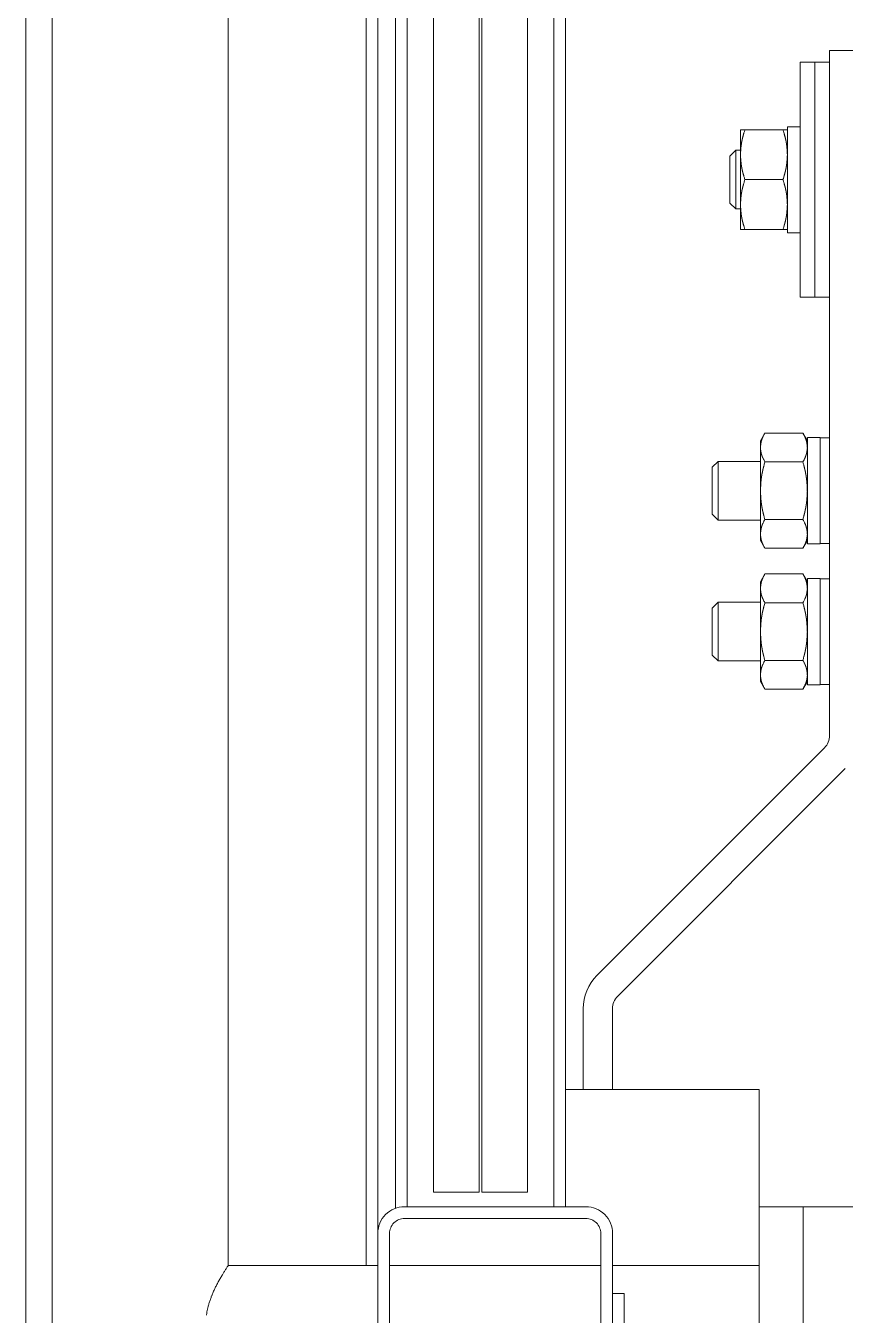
# Model space of a CAD drawing. Header units: millimetres. Extents: x -5 to 111, y -3 to 86.
# Drawn here: x 19.485 to 19.6247, y 48.1465 to 48.3662 of the extents above; entities that cross this region are included whole.
import ezdxf

# ---------------------------------------------------------------- set-up
doc = ezdxf.new("R2010")
doc.units = ezdxf.units.MM
doc.layers.add('A1I6----E-', color=3, linetype='Continuous', lineweight=25)

# ---------------------------------------------------------------- blocks, each defined once
blk = doc.blocks.new('Gruppe-402')
at = {"layer": 'A1I6----E-', "linetype": 'Continuous', "lineweight": 9}
for p, q in [((-31.22345, 6.6164), (-31.22345, 5.6214)), ((-31.22545, 6.5594), (-31.22545, 5.6214)), ((-31.25245, 5.62112), (-31.25245, 6.5564)), ((-31.25045, 5.6214), (-31.25045, 6.5564))]:
    blk.add_line(p, q, dxfattribs=at)
for points in [[(-31.24595, 6.5539), (-31.24595, 5.6239), (-31.2382, 5.6239), (-31.2382, 6.5539)], [(-31.22995, 6.5539), (-31.2377, 6.5539), (-31.2377, 5.6239), (-31.22995, 5.6239)]]:
    blk.add_lwpolyline(points, close=True, dxfattribs=at)
blk = doc.blocks.new('Gruppe-404')
at = {"layer": 'A1I6----E-', "linetype": 'Continuous', "lineweight": 9}
for p, q in [((-31.25545, 5.61685), (-31.25545, 6.5564)), ((-31.25745, 5.6114), (-31.25745, 6.5544))]:
    blk.add_line(p, q, dxfattribs=at)
blk = doc.blocks.new('Gruppe-405')
at = {"layer": 'A1I6----E-', "linetype": 'Continuous', "lineweight": 9}
for p, q in [((-31.31545, 6.5564), (-31.31545, 4.2814)), ((-31.31095, 6.5564), (-31.31095, 5.5814)), ((-31.28095, 5.61128), (-31.28095, 6.5564)), ((-31.25545, 5.6114), (-31.28102, 5.6114)), ((-31.21745, 5.6114), (-31.25345, 5.6114)), ((-31.19045, 5.6114), (-31.21545, 5.6114))]:
    blk.add_line(p, q, dxfattribs=at)
at = {"layer": 'A1I6----E-', "linetype": 'Continuous', "lineweight": 9, "flags": 128}
blk.add_lwpolyline([(-31.28466, 5.6029), (-31.28465, 5.60299, -0.013404), (-31.28458, 5.60347), (-31.28457, 5.60347, -0.006502), (-31.28448, 5.60393, -0.011963), (-31.28437, 5.60439), (-31.28435, 5.60447, -0.010734), (-31.28418, 5.60505, -0.00954), (-31.28399, 5.60562), (-31.28399, 5.60563, -0.009382), (-31.28377, 5.60622), (-31.28376, 5.60624, -0.009013), (-31.2835, 5.60685), (-31.2835, 5.60687, -0.0079), (-31.28323, 5.60745, -0.006731), (-31.28295, 5.60803), (-31.28295, 5.60803, -0.006278), (-31.28264, 5.60861), (-31.28264, 5.60862, -0.005542), (-31.28232, 5.60919), (-31.28231, 5.6092, -0.005021), (-31.28198, 5.60976), (-31.28195, 5.60982, -0.004651), (-31.28168, 5.61026, -0.002347), (-31.2814, 5.6107), (-31.2814, 5.61071, -0.003966), (-31.2811, 5.61116), (-31.28102, 5.61128), (-31.28102, 5.61128)], format="xyb", dxfattribs=at)
blk = doc.blocks.new('Gruppe-406')
at = {"layer": 'A1I6----E-', "linetype": 'Continuous', "lineweight": 9, "flags": 128}
blk.add_lwpolyline([(-31.22, 5.6194, -0.414214), (-31.21745, 5.61685), (-31.21745, 5.5964), (-31.21545, 5.5964), (-31.21545, 5.61685, 0.414214), (-31.22, 5.6214), (-31.2509, 5.6214, 0.414214), (-31.25545, 5.61685), (-31.25545, 5.27595, 0.414214), (-31.2509, 5.2714), (-31.22, 5.2714, 0.414214), (-31.21545, 5.27595), (-31.21545, 5.2964), (-31.21745, 5.2964), (-31.21745, 5.27595, -0.414214), (-31.22, 5.2734), (-31.2509, 5.2734, -0.414214), (-31.25345, 5.27595), (-31.25345, 5.61685, -0.414214), (-31.2509, 5.6194)], format="xyb", close=True, dxfattribs=at)
at = {"layer": 'A1I6----E-', "linetype": 'Continuous', "lineweight": 9}
blk.add_lwpolyline([(-31.21345, 5.5709), (-31.21345, 5.60662), (-31.21545, 5.60662), (-31.21545, 5.5709)], close=True, dxfattribs=at)
blk = doc.blocks.new('Gruppe-408')
at = {"layer": 'A1I6----E-'}
for name in ['Gruppe-402', 'Gruppe-404', 'Gruppe-405', 'Gruppe-406']:
    blk.add_blockref(name, (0, 0), dxfattribs=at)
blk = doc.blocks.new('Gruppe-423')
at = {"layer": 'A1I6----E-', "linetype": 'Continuous', "lineweight": 9}
for p, q in [((-31.17345, 5.8184), (-31.17845, 5.8184)), ((-31.17845, 5.8184), (-31.17845, 5.7784)), ((-31.18095, 5.8164), (-31.18345, 5.8164)), ((-31.18345, 5.8164), (-31.18345, 5.7764)), ((-31.17845, 5.8164), (-31.18095, 5.8164)), ((-31.18095, 5.8164), (-31.18095, 5.7764)), ((-31.18095, 5.7764), (-31.18095, 5.8164)), ((-31.19289, 5.8049), (-31.19365, 5.8049)), ((-31.19365, 5.80065), (-31.19365, 5.8049)), ((-31.19289, 5.8049), (-31.1864, 5.8049)), ((-31.18565, 5.8049), (-31.1864, 5.8049)), ((-31.18345, 5.80541), (-31.18565, 5.80541)), ((-31.18565, 5.80541), (-31.18565, 5.78735)), ((-31.19445, 5.8014), (-31.19545, 5.8004)), ((-31.19545, 5.8004), (-31.19545, 5.7924)), ((-31.19365, 5.8014), (-31.19445, 5.8014)), ((-31.19445, 5.8014), (-31.19445, 5.7914)), ((-31.19365, 5.79215), (-31.19365, 5.80065)), ((-31.19289, 5.7964), (-31.1864, 5.7964)), ((-31.19545, 5.7924), (-31.19445, 5.7914)), ((-31.19445, 5.7914), (-31.19365, 5.7914)), ((-31.19365, 5.7879), (-31.19365, 5.79215)), ((-31.19365, 5.7879), (-31.19289, 5.7879)), ((-31.19289, 5.7879), (-31.1864, 5.7879)), ((-31.1864, 5.7879), (-31.18565, 5.7879)), ((-31.18565, 5.78735), (-31.18345, 5.78735)), ((-31.17845, 5.7784), (-31.17845, 5.70171)), ((-31.18345, 5.7764), (-31.18095, 5.7764)), ((-31.18095, 5.7764), (-31.17845, 5.7764)), ((-31.18949, 5.75321), (-31.19025, 5.7519)), ((-31.19025, 5.75076), (-31.19025, 5.7519)), ((-31.183, 5.75321), (-31.18949, 5.75321)), ((-31.18225, 5.7519), (-31.183, 5.75321)), ((-31.18005, 5.75245), (-31.18225, 5.75245)), ((-31.18225, 5.75245), (-31.18225, 5.73435)), ((-31.18005, 5.73435), (-31.18005, 5.75245)), ((-31.17845, 5.7524), (-31.18005, 5.7524)), ((-31.19025, 5.7434), (-31.19025, 5.75076)), ((-31.19745, 5.7484), (-31.19845, 5.7474)), ((-31.19845, 5.7474), (-31.19845, 5.7394)), ((-31.19025, 5.7484), (-31.19745, 5.7484)), ((-31.19745, 5.7484), (-31.19745, 5.7434)), ((-31.183, 5.7483), (-31.18949, 5.7483)), ((-31.19745, 5.7434), (-31.19745, 5.7384)), ((-31.19025, 5.73604), (-31.19025, 5.7434)), ((-31.19845, 5.7394), (-31.19745, 5.7384)), ((-31.19745, 5.7384), (-31.19025, 5.7384)), ((-31.18949, 5.73849), (-31.183, 5.73849)), ((-31.19025, 5.7349), (-31.19025, 5.73604)), ((-31.19025, 5.7349), (-31.18949, 5.73358)), ((-31.183, 5.73358), (-31.18225, 5.7349)), ((-31.18225, 5.73435), (-31.18005, 5.73435)), ((-31.18005, 5.7344), (-31.17845, 5.7344)), ((-31.18949, 5.73358), (-31.183, 5.73358)), ((-31.18949, 5.72921), (-31.19025, 5.7279)), ((-31.19025, 5.72676), (-31.19025, 5.7279)), ((-31.183, 5.72921), (-31.18949, 5.72921)), ((-31.18225, 5.7279), (-31.183, 5.72921)), ((-31.18005, 5.72845), (-31.18225, 5.72845)), ((-31.18225, 5.72845), (-31.18225, 5.71035)), ((-31.18005, 5.71035), (-31.18005, 5.72845)), ((-31.17845, 5.7284), (-31.18005, 5.7284)), ((-31.19025, 5.7194), (-31.19025, 5.72676)), ((-31.19745, 5.7244), (-31.19845, 5.7234)), ((-31.19845, 5.7234), (-31.19845, 5.7154)), ((-31.19025, 5.7244), (-31.19745, 5.7244)), ((-31.19745, 5.7244), (-31.19745, 5.7194)), ((-31.183, 5.7243), (-31.18949, 5.7243)), ((-31.19745, 5.7194), (-31.19745, 5.7144)), ((-31.19025, 5.71204), (-31.19025, 5.7194)), ((-31.19845, 5.7154), (-31.19745, 5.7144)), ((-31.19745, 5.7144), (-31.19025, 5.7144)), ((-31.18949, 5.71449), (-31.183, 5.71449)), ((-31.19025, 5.7109), (-31.19025, 5.71204)), ((-31.19025, 5.7109), (-31.18949, 5.70958)), ((-31.183, 5.70958), (-31.18225, 5.7109)), ((-31.18225, 5.71035), (-31.18005, 5.71035)), ((-31.18005, 5.7104), (-31.17845, 5.7104)), ((-31.18949, 5.70958), (-31.183, 5.70958)), ((-31.17932, 5.69959), (-31.2181, 5.66081)), ((-31.21457, 5.65728), (-31.17579, 5.69605)), ((-31.22045, 5.65515), (-31.22045, 5.6414)), ((-31.21545, 5.6414), (-31.21545, 5.65515)), ((-31.22345, 5.6414), (-31.19045, 5.6414)), ((-31.19045, 5.6414), (-31.19045, 5.6214)), ((-31.09795, 5.6214), (-31.18295, 5.6214))]:
    blk.add_line(p, q, dxfattribs=at)
at = {"layer": 'A1I6----E-', "linetype": 'Continuous', "lineweight": 9, "flags": 128}
blk.add_lwpolyline([(-31.18295, 5.5809), (-31.18295, 5.6214), (-31.19045, 5.6214), (-31.19045, 5.5664), (-31.09045, 5.5664), (-31.09045, 5.6214), (-31.09795, 5.6214), (-31.09795, 5.5809, -0.414214), (-31.10795, 5.5709), (-31.17295, 5.5709, -0.414214)], format="xyb", close=True, dxfattribs=at)
at = {"layer": 'A1I6----E-', "linetype": 'Continuous', "lineweight": 9}
for centre, radius, start, end in [((-31.18145, 5.70171), 0.003, 315, 0), ((-31.21245, 5.65515), 0.008, 135, 180), ((-31.21245, 5.65515), 0.003, 135, 180)]:
    blk.add_arc(centre, radius, start, end, dxfattribs=at)
for points, weights, knots in [([(-31.19365, 5.80065), (-31.19361, 5.80129), (-31.1936, 5.80145), (-31.19359, 5.80161), (-31.19357, 5.80177), (-31.19356, 5.80193), (-31.19355, 5.80201), (-31.19354, 5.80209), (-31.19353, 5.80217), (-31.19352, 5.80224), (-31.19351, 5.80232), (-31.1935, 5.8024), (-31.19349, 5.80248), (-31.19348, 5.80256), (-31.19347, 5.80264), (-31.19347, 5.80265), (-31.19346, 5.80267), (-31.19345, 5.80277), (-31.19343, 5.80288), (-31.19342, 5.80289), (-31.19342, 5.80291), (-31.1934, 5.80299), (-31.19339, 5.80307), (-31.19337, 5.80315), (-31.19335, 5.80323), (-31.19335, 5.80323), (-31.19335, 5.80323), (-31.19334, 5.80331), (-31.19332, 5.80339), (-31.19332, 5.80339), (-31.19332, 5.80339), (-31.1933, 5.80347), (-31.19328, 5.80355), (-31.19328, 5.80355), (-31.19328, 5.80355), (-31.19326, 5.80363), (-31.19324, 5.80371), (-31.19324, 5.80371), (-31.19324, 5.80371), (-31.19321, 5.80378), (-31.19317, 5.80394), (-31.19313, 5.8041), (-31.19308, 5.80426), (-31.19289, 5.80489), (-31.19289, 5.80489), (-31.19289, 5.8049)], [1, 1, 1, 1, 1, 1, 1, 0.999981204518, 1, 0.999976793909, 1, 0.99997193523, 1, 0.999966511628, 1, 1, 1, 0.999886286863, 1, 1, 1, 0.999965416731, 1, 0.999971068726, 1, 1, 1, 0.999976200938, 1, 1, 1, 0.999980814139, 1, 1, 1, 0.999984910071, 1, 1, 1, 1, 1, 1, 1, 1, 1, 1], [0, 0, 0, 1, 2, 3, 4, 5, 5, 6, 6, 7, 7, 8, 8, 9, 9, 10, 10, 11, 11, 12, 12, 13, 13, 14, 14, 15, 15, 16, 16, 17, 17, 18, 18, 19, 19, 20, 20, 21, 21, 22, 23, 24, 25, 25, 26, 26, 26]), ([(-31.1864, 5.8049), (-31.18622, 5.80427), (-31.18617, 5.80412), (-31.18613, 5.80396), (-31.18608, 5.80381), (-31.18604, 5.80365), (-31.18602, 5.80357), (-31.18602, 5.80357), (-31.18602, 5.80357), (-31.186, 5.8035), (-31.18598, 5.80342), (-31.18598, 5.80342), (-31.18598, 5.80342), (-31.18596, 5.80334), (-31.18595, 5.80326), (-31.18595, 5.80326), (-31.18595, 5.80326), (-31.18593, 5.80318), (-31.18591, 5.8031), (-31.18589, 5.80303), (-31.18588, 5.80295), (-31.18588, 5.80293), (-31.18587, 5.80292), (-31.18585, 5.80281), (-31.18584, 5.80271), (-31.18583, 5.80269), (-31.18583, 5.80268), (-31.18582, 5.8026), (-31.18581, 5.80252), (-31.18579, 5.80244), (-31.18578, 5.80236), (-31.18577, 5.80228), (-31.18576, 5.8022), (-31.18575, 5.80212), (-31.18574, 5.80203), (-31.18574, 5.80195), (-31.18573, 5.80187), (-31.18572, 5.80179), (-31.18571, 5.80163), (-31.1857, 5.80147), (-31.18568, 5.8013), (-31.18565, 5.80065), (-31.18565, 5.80065), (-31.18565, 5.80065)], [1, 1, 1, 1, 1, 1, 1, 1, 1, 0.999981647967, 1, 1, 1, 0.999977237114, 1, 1, 1, 0.99997232926, 1, 0.99996683973, 1, 1, 1, 0.999886770339, 1, 1, 1, 0.999965386123, 1, 0.999970901964, 1, 0.999975947237, 1, 0.999980523877, 1, 0.999984620851, 1, 1, 1, 1, 1, 1, 1, 1], [0, 0, 0, 1, 2, 3, 4, 5, 5, 6, 6, 7, 7, 8, 8, 9, 9, 10, 10, 11, 11, 12, 12, 13, 13, 14, 14, 15, 15, 16, 16, 17, 17, 18, 18, 19, 19, 20, 20, 21, 22, 23, 24, 24, 25, 25, 25]), ([(-31.19289, 5.7964), (-31.19309, 5.79707), (-31.19314, 5.79723), (-31.19318, 5.79738), (-31.19322, 5.79754), (-31.19324, 5.79761), (-31.19324, 5.79761), (-31.19324, 5.79761), (-31.19326, 5.79769), (-31.19328, 5.79777), (-31.19328, 5.79777), (-31.19328, 5.79777), (-31.1933, 5.79785), (-31.19332, 5.79793), (-31.19332, 5.79793), (-31.19332, 5.79793), (-31.19334, 5.798), (-31.19336, 5.79808), (-31.19336, 5.79808), (-31.19336, 5.79808), (-31.19337, 5.79816), (-31.19339, 5.79824), (-31.19341, 5.79832), (-31.19342, 5.7984), (-31.19342, 5.7984), (-31.19342, 5.79841), (-31.19344, 5.79851), (-31.19346, 5.7986), (-31.19346, 5.79861), (-31.19346, 5.79861), (-31.19347, 5.7987), (-31.19349, 5.79878), (-31.1935, 5.79886), (-31.19351, 5.79894), (-31.19352, 5.79902), (-31.19353, 5.7991), (-31.19354, 5.79918), (-31.19355, 5.79926), (-31.19355, 5.79934), (-31.19356, 5.79942), (-31.19357, 5.7995), (-31.19358, 5.79967), (-31.1936, 5.79983), (-31.19361, 5.79999), (-31.19365, 5.80064), (-31.19365, 5.80064), (-31.19365, 5.80065)], [1, 1, 1, 1, 1, 1, 1, 1, 0.999984393391, 1, 1, 1, 0.999980322861, 1, 1, 1, 0.999975756905, 1, 1, 1, 0.999970697083, 1, 0.999964715363, 1, 1, 1, 0.999923968834, 1, 1, 1, 0.999965436785, 1, 0.999970901996, 1, 0.999975947238, 1, 0.999980523878, 1, 0.999984620851, 1, 1, 1, 1, 1, 1, 1, 1], [0, 0, 0, 1, 2, 3, 4, 4, 5, 5, 6, 6, 7, 7, 8, 8, 9, 9, 10, 10, 11, 11, 12, 12, 13, 13, 14, 14, 15, 15, 16, 16, 17, 17, 18, 18, 19, 19, 20, 20, 21, 21, 22, 23, 24, 25, 25, 26, 26, 26]), ([(-31.18565, 5.80065), (-31.18568, 5.8), (-31.18569, 5.79984), (-31.18571, 5.79968), (-31.18572, 5.79953), (-31.18573, 5.79937), (-31.18574, 5.79929), (-31.18575, 5.79921), (-31.18576, 5.79913), (-31.18577, 5.79905), (-31.18578, 5.79897), (-31.18579, 5.79889), (-31.1858, 5.79881), (-31.18581, 5.79873), (-31.18582, 5.79865), (-31.18583, 5.79864), (-31.18583, 5.79863), (-31.18585, 5.79852), (-31.18587, 5.79841), (-31.18587, 5.7984), (-31.18587, 5.79839), (-31.18589, 5.79831), (-31.1859, 5.79823), (-31.18592, 5.79815), (-31.18594, 5.79807), (-31.18594, 5.79807), (-31.18594, 5.79807), (-31.18596, 5.79799), (-31.18598, 5.79791), (-31.18598, 5.79791), (-31.18598, 5.79791), (-31.18599, 5.79783), (-31.18601, 5.79775), (-31.18601, 5.79775), (-31.18601, 5.79775), (-31.18603, 5.79767), (-31.18606, 5.79759), (-31.18606, 5.79759), (-31.18606, 5.79759), (-31.18608, 5.79751), (-31.18612, 5.79735), (-31.18617, 5.79719), (-31.18621, 5.79703), (-31.1864, 5.7964), (-31.1864, 5.7964), (-31.1864, 5.7964)], [1, 1, 1, 1, 1, 1, 1, 0.999981204518, 1, 0.999976793909, 1, 0.999971935229, 1, 0.999966511628, 1, 1, 1, 0.999886286865, 1, 1, 1, 0.999965416732, 1, 0.999971068725, 1, 1, 1, 0.999976200938, 1, 1, 1, 0.999980814141, 1, 1, 1, 0.999984910069, 1, 1, 1, 1, 1, 1, 1, 1, 1, 1], [0, 0, 0, 1, 2, 3, 4, 5, 5, 6, 6, 7, 7, 8, 8, 9, 9, 10, 10, 11, 11, 12, 12, 13, 13, 14, 14, 15, 15, 16, 16, 17, 17, 18, 18, 19, 19, 20, 20, 21, 21, 22, 23, 24, 25, 25, 26, 26, 26]), ([(-31.19365, 5.79215), (-31.19361, 5.79279), (-31.1936, 5.79295), (-31.19359, 5.79311), (-31.19357, 5.79327), (-31.19356, 5.79343), (-31.19355, 5.79351), (-31.19354, 5.79359), (-31.19353, 5.79367), (-31.19352, 5.79374), (-31.19351, 5.79382), (-31.1935, 5.7939), (-31.19349, 5.79398), (-31.19348, 5.79406), (-31.19347, 5.79414), (-31.19347, 5.79415), (-31.19347, 5.79415), (-31.19345, 5.79425), (-31.19343, 5.79434), (-31.19343, 5.79435), (-31.19343, 5.79436), (-31.19341, 5.79444), (-31.1934, 5.79452), (-31.19338, 5.7946), (-31.19336, 5.79468), (-31.19336, 5.79468), (-31.19336, 5.79468), (-31.19335, 5.79476), (-31.19333, 5.79484), (-31.19333, 5.79484), (-31.19333, 5.79484), (-31.19331, 5.79492), (-31.19329, 5.795), (-31.19329, 5.795), (-31.19329, 5.795), (-31.19327, 5.79508), (-31.19325, 5.79516), (-31.19325, 5.79516), (-31.19325, 5.79516), (-31.19323, 5.79524), (-31.19318, 5.79539), (-31.19314, 5.79555), (-31.19309, 5.79571), (-31.19289, 5.79639), (-31.19289, 5.79639), (-31.19289, 5.7964)], [1, 1, 1, 1, 1, 1, 1, 0.999981204549, 1, 0.999976793817, 1, 0.999971933613, 1, 0.999966682939, 1, 1, 1, 0.99992392131, 1, 1, 1, 0.999963368142, 1, 0.999969351714, 1, 1, 1, 0.999974652817, 1, 1, 1, 0.999979428256, 1, 1, 1, 0.999983685372, 1, 1, 1, 1, 1, 1, 1, 1, 1, 1], [0, 0, 0, 1, 2, 3, 4, 5, 5, 6, 6, 7, 7, 8, 8, 9, 9, 10, 10, 11, 11, 12, 12, 13, 13, 14, 14, 15, 15, 16, 16, 17, 17, 18, 18, 19, 19, 20, 20, 21, 21, 22, 23, 24, 25, 25, 26, 26, 26]), ([(-31.1864, 5.7964), (-31.18622, 5.79577), (-31.18617, 5.79562), (-31.18613, 5.79546), (-31.18608, 5.79531), (-31.18604, 5.79515), (-31.18602, 5.79507), (-31.18602, 5.79507), (-31.18602, 5.79507), (-31.186, 5.795), (-31.18598, 5.79492), (-31.18598, 5.79492), (-31.18598, 5.79492), (-31.18596, 5.79484), (-31.18595, 5.79476), (-31.18595, 5.79476), (-31.18595, 5.79476), (-31.18593, 5.79468), (-31.18591, 5.7946), (-31.18589, 5.79453), (-31.18588, 5.79445), (-31.18588, 5.79443), (-31.18587, 5.79442), (-31.18585, 5.79431), (-31.18584, 5.79421), (-31.18583, 5.79419), (-31.18583, 5.79418), (-31.18582, 5.7941), (-31.18581, 5.79402), (-31.18579, 5.79394), (-31.18578, 5.79386), (-31.18577, 5.79378), (-31.18576, 5.7937), (-31.18575, 5.79362), (-31.18574, 5.79353), (-31.18574, 5.79345), (-31.18573, 5.79337), (-31.18572, 5.79329), (-31.18571, 5.79313), (-31.1857, 5.79297), (-31.18568, 5.7928), (-31.18565, 5.79215), (-31.18565, 5.79215), (-31.18565, 5.79215)], [1, 1, 1, 1, 1, 1, 1, 1, 1, 0.999981647967, 1, 1, 1, 0.999977237115, 1, 1, 1, 0.999972329261, 1, 0.999966839729, 1, 1, 1, 0.999886770341, 1, 1, 1, 0.999965386124, 1, 0.999970901965, 1, 0.999975947238, 1, 0.999980523878, 1, 0.999984620852, 1, 1, 1, 1, 1, 1, 1, 1], [0, 0, 0, 1, 2, 3, 4, 5, 5, 6, 6, 7, 7, 8, 8, 9, 9, 10, 10, 11, 11, 12, 12, 13, 13, 14, 14, 15, 15, 16, 16, 17, 17, 18, 18, 19, 19, 20, 20, 21, 22, 23, 24, 24, 25, 25, 25]), ([(-31.19289, 5.7879), (-31.19308, 5.78852), (-31.19312, 5.78868), (-31.19317, 5.78883), (-31.19321, 5.78899), (-31.19325, 5.78914), (-31.19327, 5.78922), (-31.19327, 5.78922), (-31.19327, 5.78922), (-31.19329, 5.7893), (-31.19331, 5.78938), (-31.19331, 5.78938), (-31.19331, 5.78938), (-31.19333, 5.78945), (-31.19335, 5.78953), (-31.19335, 5.78953), (-31.19335, 5.78953), (-31.19336, 5.78961), (-31.19338, 5.78969), (-31.1934, 5.78977), (-31.19341, 5.78985), (-31.19341, 5.78986), (-31.19342, 5.78987), (-31.19344, 5.78998), (-31.19346, 5.79009), (-31.19346, 5.7901), (-31.19346, 5.79011), (-31.19347, 5.7902), (-31.19349, 5.79028), (-31.1935, 5.79036), (-31.19351, 5.79044), (-31.19352, 5.79052), (-31.19353, 5.7906), (-31.19354, 5.79068), (-31.19355, 5.79076), (-31.19355, 5.79084), (-31.19356, 5.79092), (-31.19357, 5.791), (-31.19358, 5.79117), (-31.1936, 5.79133), (-31.19361, 5.79149), (-31.19365, 5.79214), (-31.19365, 5.79214), (-31.19365, 5.79215)], [1, 1, 1, 1, 1, 1, 1, 1, 1, 0.999981647966, 1, 1, 1, 0.999977237114, 1, 1, 1, 0.999972329261, 1, 0.99996683973, 1, 1, 1, 0.999886770338, 1, 1, 1, 0.999965386123, 1, 0.999970901964, 1, 0.999975947237, 1, 0.999980523878, 1, 0.999984620852, 1, 1, 1, 1, 1, 1, 1, 1], [0, 0, 0, 1, 2, 3, 4, 5, 5, 6, 6, 7, 7, 8, 8, 9, 9, 10, 10, 11, 11, 12, 12, 13, 13, 14, 14, 15, 15, 16, 16, 17, 17, 18, 18, 19, 19, 20, 20, 21, 22, 23, 24, 24, 25, 25, 25]), ([(-31.18565, 5.79215), (-31.18568, 5.7915), (-31.18569, 5.79134), (-31.18571, 5.79118), (-31.18572, 5.79103), (-31.18573, 5.79087), (-31.18574, 5.79079), (-31.18575, 5.79071), (-31.18576, 5.79063), (-31.18577, 5.79055), (-31.18578, 5.79047), (-31.18579, 5.79039), (-31.1858, 5.79031), (-31.18581, 5.79023), (-31.18582, 5.79015), (-31.18583, 5.79014), (-31.18583, 5.79013), (-31.18585, 5.79002), (-31.18587, 5.78991), (-31.18587, 5.7899), (-31.18587, 5.78989), (-31.18589, 5.78981), (-31.1859, 5.78973), (-31.18592, 5.78965), (-31.18594, 5.78957), (-31.18594, 5.78957), (-31.18594, 5.78957), (-31.18596, 5.78949), (-31.18598, 5.78941), (-31.18598, 5.78941), (-31.18598, 5.78941), (-31.18599, 5.78933), (-31.18601, 5.78925), (-31.18601, 5.78925), (-31.18601, 5.78925), (-31.18603, 5.78917), (-31.18606, 5.78909), (-31.18606, 5.78909), (-31.18606, 5.78909), (-31.18608, 5.78901), (-31.18612, 5.78885), (-31.18617, 5.78869), (-31.18621, 5.78853), (-31.1864, 5.7879), (-31.1864, 5.7879), (-31.1864, 5.7879)], [1, 1, 1, 1, 1, 1, 1, 0.999981204517, 1, 0.999976793909, 1, 0.999971935229, 1, 0.999966511628, 1, 1, 1, 0.999886286862, 1, 1, 1, 0.999965416731, 1, 0.999971068725, 1, 1, 1, 0.999976200937, 1, 1, 1, 0.999980814139, 1, 1, 1, 0.999984910071, 1, 1, 1, 1, 1, 1, 1, 1, 1, 1], [0, 0, 0, 1, 2, 3, 4, 5, 5, 6, 6, 7, 7, 8, 8, 9, 9, 10, 10, 11, 11, 12, 12, 13, 13, 14, 14, 15, 15, 16, 16, 17, 17, 18, 18, 19, 19, 20, 20, 21, 21, 22, 23, 24, 25, 25, 26, 26, 26]), ([(-31.19025, 5.75076), (-31.19019, 5.7513), (-31.19018, 5.75137), (-31.19017, 5.75145), (-31.19015, 5.75153), (-31.19014, 5.75161), (-31.19012, 5.75168), (-31.19011, 5.75176), (-31.19009, 5.75184), (-31.19008, 5.75187), (-31.19008, 5.75187), (-31.19008, 5.75188), (-31.19007, 5.75191), (-31.19006, 5.75195), (-31.19005, 5.75198), (-31.19004, 5.75202), (-31.19002, 5.75205), (-31.19001, 5.75209), (-31.19001, 5.75209), (-31.19001, 5.75209), (-31.19, 5.75213), (-31.18998, 5.75217), (-31.18998, 5.75217), (-31.18998, 5.75217), (-31.18997, 5.75221), (-31.18994, 5.75228), (-31.18991, 5.75236), (-31.18987, 5.75244), (-31.18984, 5.75251), (-31.1898, 5.75259), (-31.18977, 5.75267), (-31.18949, 5.75321), (-31.18949, 5.75321), (-31.18949, 5.75321)], [1, 1, 1, 1, 1, 1, 1, 1, 1, 1, 1, 1, 0.999930126598, 1, 1, 1, 0.999928787798, 1, 1, 1, 0.999939580656, 1, 1, 1, 1, 1, 1, 1, 1, 1, 1, 1, 1, 1], [0, 0, 0, 1, 2, 3, 4, 5, 6, 7, 8, 8, 9, 9, 10, 10, 11, 11, 12, 12, 13, 13, 14, 14, 15, 15, 16, 17, 18, 19, 20, 21, 22, 22, 23, 23, 23]), ([(-31.183, 5.75321), (-31.18272, 5.75266), (-31.18268, 5.75259), (-31.18265, 5.75251), (-31.18261, 5.75243), (-31.18258, 5.75236), (-31.18255, 5.75228), (-31.18252, 5.75221), (-31.18249, 5.75213), (-31.18247, 5.75206), (-31.18246, 5.75203), (-31.18245, 5.752), (-31.18244, 5.75196), (-31.18244, 5.75196), (-31.18244, 5.75195), (-31.18243, 5.75192), (-31.18242, 5.75188), (-31.18242, 5.75188), (-31.18242, 5.75188), (-31.1824, 5.75184), (-31.1824, 5.7518), (-31.18239, 5.75176), (-31.18237, 5.75168), (-31.18235, 5.7516), (-31.18234, 5.75152), (-31.18233, 5.75145), (-31.18231, 5.75137), (-31.1823, 5.75128), (-31.18225, 5.75076), (-31.18225, 5.75076), (-31.18225, 5.75076)], [1, 1, 1, 1, 1, 1, 1, 1, 1, 1, 1, 0.999913307586, 1, 1, 1, 0.99993024219, 1, 1, 1, 0.999938382935, 1, 1, 1, 1, 1, 1, 1, 1, 1, 1, 1], [0, 0, 0, 1, 2, 3, 4, 5, 6, 7, 8, 9, 9, 10, 10, 11, 11, 12, 12, 13, 13, 14, 14, 15, 16, 17, 18, 19, 20, 21, 21, 22, 22, 22]), ([(-31.18949, 5.7483), (-31.18976, 5.74883), (-31.1898, 5.74891), (-31.18983, 5.74898), (-31.18987, 5.74906), (-31.1899, 5.74913), (-31.18993, 5.74921), (-31.18996, 5.74929), (-31.18999, 5.74936), (-31.19, 5.7494), (-31.19002, 5.74944), (-31.19003, 5.74948), (-31.19003, 5.74948), (-31.19003, 5.74948), (-31.19004, 5.74952), (-31.19005, 5.74956), (-31.19005, 5.74956), (-31.19005, 5.74956), (-31.19007, 5.7496), (-31.19008, 5.74964), (-31.19008, 5.74964), (-31.19008, 5.74964), (-31.19009, 5.74968), (-31.1901, 5.74972), (-31.19011, 5.74976), (-31.19012, 5.74984), (-31.19014, 5.74991), (-31.19015, 5.74999), (-31.19017, 5.75007), (-31.19018, 5.75015), (-31.19019, 5.75024), (-31.19025, 5.75076), (-31.19025, 5.75076), (-31.19025, 5.75076)], [1, 1, 1, 1, 1, 1, 1, 1, 1, 1, 0.999932260094, 1, 1, 1, 0.999902971645, 1, 1, 1, 0.999930222669, 1, 1, 1, 0.999938383222, 1, 1, 1, 1, 1, 1, 1, 1, 1, 1, 1], [0, 0, 0, 1, 2, 3, 4, 5, 6, 7, 8, 8, 9, 9, 10, 10, 11, 11, 12, 12, 13, 13, 14, 14, 15, 15, 16, 17, 18, 19, 20, 21, 22, 22, 23, 23, 23]), ([(-31.18225, 5.75076), (-31.1823, 5.75022), (-31.18231, 5.75014), (-31.18233, 5.75007), (-31.18234, 5.74999), (-31.18235, 5.74991), (-31.18237, 5.74983), (-31.18238, 5.74976), (-31.1824, 5.74968), (-31.18241, 5.74964), (-31.18241, 5.74964), (-31.18241, 5.74964), (-31.18242, 5.74961), (-31.18243, 5.74957), (-31.18244, 5.74954), (-31.18246, 5.7495), (-31.18247, 5.74947), (-31.18248, 5.74943), (-31.18248, 5.74943), (-31.18248, 5.74943), (-31.18249, 5.74939), (-31.18251, 5.74935), (-31.18251, 5.74935), (-31.18251, 5.74935), (-31.18252, 5.74931), (-31.18255, 5.74923), (-31.18258, 5.74916), (-31.18262, 5.74908), (-31.18265, 5.749), (-31.18269, 5.74892), (-31.18272, 5.74885), (-31.183, 5.74831), (-31.183, 5.74831), (-31.183, 5.7483)], [1, 1, 1, 1, 1, 1, 1, 1, 1, 1, 1, 1, 0.999930126601, 1, 1, 1, 0.9999287878, 1, 1, 1, 0.999939580658, 1, 1, 1, 1, 1, 1, 1, 1, 1, 1, 1, 1, 1], [0, 0, 0, 1, 2, 3, 4, 5, 6, 7, 8, 8, 9, 9, 10, 10, 11, 11, 12, 12, 13, 13, 14, 14, 15, 15, 16, 17, 18, 19, 20, 21, 22, 22, 23, 23, 23]), ([(-31.19025, 5.7434), (-31.19021, 5.74403), (-31.1902, 5.74422), (-31.19019, 5.74442), (-31.19018, 5.74461), (-31.19017, 5.74471), (-31.19016, 5.7448), (-31.19016, 5.7449), (-31.19015, 5.745), (-31.19014, 5.74509), (-31.19013, 5.74519), (-31.19012, 5.74528), (-31.19011, 5.74538), (-31.1901, 5.74548), (-31.19009, 5.74557), (-31.19007, 5.74567), (-31.19007, 5.74568), (-31.19007, 5.7457), (-31.19005, 5.74583), (-31.19003, 5.74596), (-31.19003, 5.74597), (-31.19002, 5.74599), (-31.19001, 5.74609), (-31.18999, 5.74618), (-31.18997, 5.74628), (-31.18995, 5.74638), (-31.18993, 5.74647), (-31.18991, 5.74657), (-31.18989, 5.74667), (-31.18987, 5.74676), (-31.18985, 5.74686), (-31.18983, 5.74696), (-31.18981, 5.74705), (-31.18976, 5.74725), (-31.18971, 5.74744), (-31.18966, 5.74763), (-31.18949, 5.7483), (-31.18949, 5.7483), (-31.18949, 5.7483)], [1, 1, 1, 1, 1, 1, 0.999988874415, 1, 0.999985569565, 1, 0.999981828145, 1, 0.999977653018, 1, 0.999973154452, 1, 1, 1, 0.999905207605, 1, 1, 1, 0.99997046253, 1, 0.999975507663, 1, 0.999979985535, 1, 0.999984007055, 1, 0.999987571269, 1, 1, 1, 1, 1, 1, 1, 1], [0, 0, 0, 1, 2, 3, 4, 4, 5, 5, 6, 6, 7, 7, 8, 8, 9, 9, 10, 10, 11, 11, 12, 12, 13, 13, 14, 14, 15, 15, 16, 16, 17, 17, 18, 19, 20, 21, 21, 22, 22, 22]), ([(-31.183, 5.7483), (-31.18284, 5.74769), (-31.18279, 5.7475), (-31.18275, 5.74731), (-31.1827, 5.74713), (-31.18268, 5.74703), (-31.18266, 5.74694), (-31.18264, 5.74684), (-31.18261, 5.74675), (-31.18259, 5.74665), (-31.18257, 5.74656), (-31.18256, 5.74646), (-31.18254, 5.74637), (-31.18252, 5.74627), (-31.1825, 5.74618), (-31.18248, 5.74608), (-31.18248, 5.74607), (-31.18248, 5.74605), (-31.18246, 5.74592), (-31.18244, 5.74579), (-31.18244, 5.74578), (-31.18243, 5.74576), (-31.18242, 5.74566), (-31.18241, 5.74557), (-31.18239, 5.74547), (-31.18238, 5.74537), (-31.18237, 5.74527), (-31.18236, 5.74518), (-31.18235, 5.74508), (-31.18234, 5.74498), (-31.18233, 5.74488), (-31.18233, 5.74478), (-31.18232, 5.74468), (-31.1823, 5.74449), (-31.18229, 5.74429), (-31.18228, 5.74409), (-31.18225, 5.7434), (-31.18225, 5.7434), (-31.18225, 5.7434)], [1, 1, 1, 1, 1, 1, 0.999988874728, 1, 0.999985570053, 1, 0.999981828877, 1, 0.99997765408, 1, 0.999973155712, 1, 1, 1, 0.999905525669, 1, 1, 1, 0.999970687063, 1, 0.999975694156, 1, 0.999980137747, 1, 0.999984128463, 1, 0.999987665422, 1, 1, 1, 1, 1, 1, 1, 1], [0, 0, 0, 1, 2, 3, 4, 4, 5, 5, 6, 6, 7, 7, 8, 8, 9, 9, 10, 10, 11, 11, 12, 12, 13, 13, 14, 14, 15, 15, 16, 16, 17, 17, 18, 19, 20, 21, 21, 22, 22, 22]), ([(-31.18949, 5.73849), (-31.18965, 5.73911), (-31.1897, 5.73929), (-31.18974, 5.73948), (-31.18979, 5.73967), (-31.18981, 5.73976), (-31.18983, 5.73986), (-31.18986, 5.73995), (-31.18988, 5.74005), (-31.1899, 5.74014), (-31.18992, 5.74024), (-31.18994, 5.74033), (-31.18996, 5.74042), (-31.18997, 5.74052), (-31.18999, 5.74061), (-31.19001, 5.74071), (-31.19001, 5.74073), (-31.19001, 5.74074), (-31.19003, 5.74087), (-31.19005, 5.741), (-31.19006, 5.74102), (-31.19006, 5.74103), (-31.19007, 5.74113), (-31.19008, 5.74123), (-31.1901, 5.74133), (-31.19011, 5.74142), (-31.19012, 5.74152), (-31.19013, 5.74162), (-31.19014, 5.74172), (-31.19015, 5.74182), (-31.19016, 5.74191), (-31.19016, 5.74201), (-31.19017, 5.74211), (-31.19019, 5.74231), (-31.1902, 5.7425), (-31.19021, 5.7427), (-31.19025, 5.74339), (-31.19025, 5.74339), (-31.19025, 5.7434)], [1, 1, 1, 1, 1, 1, 0.999988874729, 1, 0.999985570052, 1, 0.999981828879, 1, 0.99997765408, 1, 0.999973155712, 1, 1, 1, 0.999905525673, 1, 1, 1, 0.999970687063, 1, 0.999975694157, 1, 0.999980137748, 1, 0.999984128462, 1, 0.999987665426, 1, 1, 1, 1, 1, 1, 1, 1], [0, 0, 0, 1, 2, 3, 4, 4, 5, 5, 6, 6, 7, 7, 8, 8, 9, 9, 10, 10, 11, 11, 12, 12, 13, 13, 14, 14, 15, 15, 16, 16, 17, 17, 18, 19, 20, 21, 21, 22, 22, 22]), ([(-31.18225, 5.7434), (-31.18228, 5.74276), (-31.18229, 5.74257), (-31.1823, 5.74238), (-31.18231, 5.74218), (-31.18232, 5.74209), (-31.18233, 5.74199), (-31.18234, 5.74189), (-31.18234, 5.7418), (-31.18235, 5.7417), (-31.18236, 5.74161), (-31.18237, 5.74151), (-31.18238, 5.74141), (-31.18239, 5.74132), (-31.18241, 5.74122), (-31.18242, 5.74113), (-31.18242, 5.74111), (-31.18242, 5.74109), (-31.18244, 5.74097), (-31.18246, 5.74084), (-31.18247, 5.74082), (-31.18247, 5.7408), (-31.18248, 5.74071), (-31.1825, 5.74061), (-31.18252, 5.74051), (-31.18254, 5.74042), (-31.18256, 5.74032), (-31.18258, 5.74022), (-31.1826, 5.74013), (-31.18262, 5.74003), (-31.18264, 5.73993), (-31.18266, 5.73984), (-31.18268, 5.73974), (-31.18273, 5.73955), (-31.18278, 5.73936), (-31.18283, 5.73917), (-31.183, 5.7385), (-31.183, 5.73849), (-31.183, 5.73849)], [1, 1, 1, 1, 1, 1, 0.999988874415, 1, 0.999985569568, 1, 0.999981828144, 1, 0.999977653017, 1, 0.999973154454, 1, 1, 1, 0.999905207608, 1, 1, 1, 0.999970462531, 1, 0.999975507664, 1, 0.999979985536, 1, 0.999984007056, 1, 0.999987571269, 1, 1, 1, 1, 1, 1, 1, 1], [0, 0, 0, 1, 2, 3, 4, 4, 5, 5, 6, 6, 7, 7, 8, 8, 9, 9, 10, 10, 11, 11, 12, 12, 13, 13, 14, 14, 15, 15, 16, 16, 17, 17, 18, 19, 20, 21, 21, 22, 22, 22]), ([(-31.19025, 5.73604), (-31.19019, 5.73655), (-31.19018, 5.73662), (-31.19017, 5.7367), (-31.19016, 5.73678), (-31.19014, 5.73685), (-31.19013, 5.73693), (-31.19011, 5.73701), (-31.19009, 5.73708), (-31.19008, 5.73712), (-31.19007, 5.73716), (-31.19006, 5.7372), (-31.19006, 5.7372), (-31.19006, 5.7372), (-31.19005, 5.73725), (-31.19004, 5.73729), (-31.19004, 5.73729), (-31.19004, 5.73729), (-31.19002, 5.73733), (-31.19001, 5.73737), (-31.19, 5.73741), (-31.18998, 5.73745), (-31.18998, 5.73745), (-31.18998, 5.73745), (-31.18997, 5.73749), (-31.18994, 5.73757), (-31.18991, 5.73764), (-31.18987, 5.73772), (-31.18984, 5.7378), (-31.1898, 5.73787), (-31.18976, 5.73795), (-31.18949, 5.73849), (-31.18949, 5.73849), (-31.18949, 5.73849)], [1, 1, 1, 1, 1, 1, 1, 1, 1, 1, 0.999933425875, 1, 1, 1, 0.999880906491, 1, 1, 1, 0.999929323932, 1, 0.999940201902, 1, 1, 1, 1, 1, 1, 1, 1, 1, 1, 1, 1, 1], [0, 0, 0, 1, 2, 3, 4, 5, 6, 7, 8, 8, 9, 9, 10, 10, 11, 11, 12, 12, 13, 13, 14, 14, 15, 15, 16, 17, 18, 19, 20, 21, 22, 22, 23, 23, 23]), ([(-31.183, 5.73849), (-31.18273, 5.73796), (-31.18269, 5.73788), (-31.18266, 5.73781), (-31.18262, 5.73773), (-31.18259, 5.73766), (-31.18256, 5.73758), (-31.18253, 5.7375), (-31.1825, 5.73743), (-31.18249, 5.73739), (-31.18247, 5.73735), (-31.18246, 5.73731), (-31.18246, 5.73731), (-31.18246, 5.73731), (-31.18245, 5.73727), (-31.18244, 5.73723), (-31.18244, 5.73723), (-31.18244, 5.73723), (-31.18243, 5.73719), (-31.18242, 5.73715), (-31.18242, 5.73715), (-31.18242, 5.73715), (-31.1824, 5.73711), (-31.1824, 5.73708), (-31.18239, 5.73704), (-31.18237, 5.73696), (-31.18235, 5.73688), (-31.18234, 5.7368), (-31.18233, 5.73672), (-31.18231, 5.73664), (-31.1823, 5.73656), (-31.18225, 5.73604), (-31.18225, 5.73604), (-31.18225, 5.73604)], [1, 1, 1, 1, 1, 1, 1, 1, 1, 1, 0.999931514143, 1, 1, 1, 0.999913243889, 1, 1, 1, 0.999930239903, 1, 1, 1, 0.999938383167, 1, 1, 1, 1, 1, 1, 1, 1, 1, 1, 1], [0, 0, 0, 1, 2, 3, 4, 5, 6, 7, 8, 8, 9, 9, 10, 10, 11, 11, 12, 12, 13, 13, 14, 14, 15, 15, 16, 17, 18, 19, 20, 21, 22, 22, 23, 23, 23]), ([(-31.18949, 5.73358), (-31.18977, 5.73413), (-31.18981, 5.73421), (-31.18984, 5.73428), (-31.18988, 5.73436), (-31.18991, 5.73444), (-31.18994, 5.73451), (-31.18997, 5.73459), (-31.19, 5.73466), (-31.19002, 5.73473), (-31.19003, 5.73476), (-31.19004, 5.7348), (-31.19005, 5.73483), (-31.19005, 5.73484), (-31.19005, 5.73484), (-31.19007, 5.73488), (-31.19008, 5.73492), (-31.19008, 5.73492), (-31.19008, 5.73492), (-31.19009, 5.73496), (-31.1901, 5.735), (-31.19011, 5.73504), (-31.19012, 5.73511), (-31.19014, 5.73519), (-31.19015, 5.73527), (-31.19017, 5.73535), (-31.19018, 5.73543), (-31.19019, 5.73552), (-31.19025, 5.73603), (-31.19025, 5.73603), (-31.19025, 5.73604)], [1, 1, 1, 1, 1, 1, 1, 1, 1, 1, 1, 0.999913307587, 1, 1, 1, 0.999930242189, 1, 1, 1, 0.999938382934, 1, 1, 1, 1, 1, 1, 1, 1, 1, 1, 1], [0, 0, 0, 1, 2, 3, 4, 5, 6, 7, 8, 9, 9, 10, 10, 11, 11, 12, 12, 13, 13, 14, 14, 15, 16, 17, 18, 19, 20, 21, 21, 22, 22, 22]), ([(-31.18225, 5.73604), (-31.1823, 5.7355), (-31.18231, 5.73542), (-31.18233, 5.73534), (-31.18234, 5.73527), (-31.18235, 5.73519), (-31.18237, 5.73511), (-31.18238, 5.73504), (-31.1824, 5.73496), (-31.18241, 5.73492), (-31.18241, 5.73492), (-31.18241, 5.73492), (-31.18242, 5.73488), (-31.18243, 5.73485), (-31.18244, 5.73481), (-31.18246, 5.73478), (-31.18247, 5.73474), (-31.18248, 5.73471), (-31.18248, 5.73471), (-31.18248, 5.7347), (-31.18249, 5.73467), (-31.18251, 5.73463), (-31.18251, 5.73463), (-31.18251, 5.73463), (-31.18252, 5.73459), (-31.18255, 5.73451), (-31.18258, 5.73443), (-31.18262, 5.73436), (-31.18265, 5.73428), (-31.18269, 5.7342), (-31.18272, 5.73413), (-31.183, 5.73358), (-31.183, 5.73358), (-31.183, 5.73358)], [1, 1, 1, 1, 1, 1, 1, 1, 1, 1, 1, 1, 0.999930126598, 1, 1, 1, 0.999928787799, 1, 1, 1, 0.999939580657, 1, 1, 1, 1, 1, 1, 1, 1, 1, 1, 1, 1, 1], [0, 0, 0, 1, 2, 3, 4, 5, 6, 7, 8, 8, 9, 9, 10, 10, 11, 11, 12, 12, 13, 13, 14, 14, 15, 15, 16, 17, 18, 19, 20, 21, 22, 22, 23, 23, 23]), ([(-31.19025, 5.72676), (-31.19019, 5.72727), (-31.19018, 5.72735), (-31.19017, 5.72742), (-31.19016, 5.7275), (-31.19014, 5.72758), (-31.19013, 5.72765), (-31.19011, 5.72773), (-31.19009, 5.72781), (-31.19008, 5.72784), (-31.19007, 5.72788), (-31.19006, 5.72792), (-31.19006, 5.72792), (-31.19006, 5.72793), (-31.19005, 5.72797), (-31.19004, 5.72801), (-31.19004, 5.72801), (-31.19004, 5.72802), (-31.19002, 5.72806), (-31.19001, 5.72809), (-31.19, 5.72813), (-31.18998, 5.72817), (-31.18998, 5.72817), (-31.18998, 5.72817), (-31.18997, 5.72821), (-31.18994, 5.72829), (-31.18991, 5.72837), (-31.18987, 5.72844), (-31.18984, 5.72852), (-31.1898, 5.7286), (-31.18976, 5.72867), (-31.18949, 5.72921), (-31.18949, 5.72921), (-31.18949, 5.72921)], [1, 1, 1, 1, 1, 1, 1, 1, 1, 1, 0.999933425875, 1, 1, 1, 0.999880906493, 1, 1, 1, 0.999929323931, 1, 0.999940201902, 1, 1, 1, 1, 1, 1, 1, 1, 1, 1, 1, 1, 1], [0, 0, 0, 1, 2, 3, 4, 5, 6, 7, 8, 8, 9, 9, 10, 10, 11, 11, 12, 12, 13, 13, 14, 14, 15, 15, 16, 17, 18, 19, 20, 21, 22, 22, 23, 23, 23]), ([(-31.183, 5.72921), (-31.18272, 5.72866), (-31.18268, 5.72859), (-31.18265, 5.72851), (-31.18261, 5.72843), (-31.18258, 5.72836), (-31.18255, 5.72828), (-31.18252, 5.72821), (-31.18249, 5.72813), (-31.18247, 5.72806), (-31.18246, 5.72803), (-31.18245, 5.728), (-31.18244, 5.72796), (-31.18244, 5.72796), (-31.18244, 5.72795), (-31.18243, 5.72792), (-31.18242, 5.72788), (-31.18242, 5.72788), (-31.18242, 5.72788), (-31.1824, 5.72784), (-31.1824, 5.7278), (-31.18239, 5.72776), (-31.18237, 5.72768), (-31.18235, 5.7276), (-31.18234, 5.72752), (-31.18233, 5.72745), (-31.18231, 5.72737), (-31.1823, 5.72728), (-31.18225, 5.72676), (-31.18225, 5.72676), (-31.18225, 5.72676)], [1, 1, 1, 1, 1, 1, 1, 1, 1, 1, 1, 0.999913307587, 1, 1, 1, 0.999930242189, 1, 1, 1, 0.999938382935, 1, 1, 1, 1, 1, 1, 1, 1, 1, 1, 1], [0, 0, 0, 1, 2, 3, 4, 5, 6, 7, 8, 9, 9, 10, 10, 11, 11, 12, 12, 13, 13, 14, 14, 15, 16, 17, 18, 19, 20, 21, 21, 22, 22, 22]), ([(-31.18949, 5.7243), (-31.18977, 5.72486), (-31.18981, 5.72493), (-31.18984, 5.72501), (-31.18988, 5.72508), (-31.18991, 5.72516), (-31.18994, 5.72523), (-31.18997, 5.72531), (-31.19, 5.72539), (-31.19002, 5.72545), (-31.19003, 5.72549), (-31.19004, 5.72552), (-31.19005, 5.72556), (-31.19005, 5.72556), (-31.19005, 5.72556), (-31.19007, 5.7256), (-31.19008, 5.72564), (-31.19008, 5.72564), (-31.19008, 5.72564), (-31.19009, 5.72568), (-31.1901, 5.72572), (-31.19011, 5.72576), (-31.19012, 5.72584), (-31.19014, 5.72591), (-31.19015, 5.72599), (-31.19017, 5.72607), (-31.19018, 5.72615), (-31.19019, 5.72624), (-31.19025, 5.72676), (-31.19025, 5.72676), (-31.19025, 5.72676)], [1, 1, 1, 1, 1, 1, 1, 1, 1, 1, 1, 0.999913307587, 1, 1, 1, 0.999930242189, 1, 1, 1, 0.999938382935, 1, 1, 1, 1, 1, 1, 1, 1, 1, 1, 1], [0, 0, 0, 1, 2, 3, 4, 5, 6, 7, 8, 9, 9, 10, 10, 11, 11, 12, 12, 13, 13, 14, 14, 15, 16, 17, 18, 19, 20, 21, 21, 22, 22, 22]), ([(-31.18225, 5.72676), (-31.1823, 5.72622), (-31.18231, 5.72614), (-31.18233, 5.72607), (-31.18234, 5.72599), (-31.18235, 5.72591), (-31.18237, 5.72583), (-31.18238, 5.72576), (-31.1824, 5.72568), (-31.18241, 5.72564), (-31.18241, 5.72564), (-31.18241, 5.72564), (-31.18242, 5.72561), (-31.18243, 5.72557), (-31.18244, 5.72554), (-31.18246, 5.7255), (-31.18247, 5.72547), (-31.18248, 5.72543), (-31.18248, 5.72543), (-31.18248, 5.72543), (-31.18249, 5.72539), (-31.18251, 5.72535), (-31.18251, 5.72535), (-31.18251, 5.72535), (-31.18252, 5.72531), (-31.18255, 5.72523), (-31.18258, 5.72516), (-31.18262, 5.72508), (-31.18265, 5.725), (-31.18269, 5.72492), (-31.18272, 5.72485), (-31.183, 5.72431), (-31.183, 5.72431), (-31.183, 5.7243)], [1, 1, 1, 1, 1, 1, 1, 1, 1, 1, 1, 1, 0.999930126599, 1, 1, 1, 0.999928787801, 1, 1, 1, 0.999939580656, 1, 1, 1, 1, 1, 1, 1, 1, 1, 1, 1, 1, 1], [0, 0, 0, 1, 2, 3, 4, 5, 6, 7, 8, 8, 9, 9, 10, 10, 11, 11, 12, 12, 13, 13, 14, 14, 15, 15, 16, 17, 18, 19, 20, 21, 22, 22, 23, 23, 23]), ([(-31.19025, 5.7194), (-31.19021, 5.72003), (-31.1902, 5.72022), (-31.19019, 5.72042), (-31.19018, 5.72061), (-31.19017, 5.72071), (-31.19016, 5.7208), (-31.19016, 5.7209), (-31.19015, 5.721), (-31.19014, 5.72109), (-31.19013, 5.72119), (-31.19012, 5.72128), (-31.19011, 5.72138), (-31.1901, 5.72148), (-31.19009, 5.72157), (-31.19007, 5.72167), (-31.19007, 5.72169), (-31.19007, 5.72171), (-31.19005, 5.72185), (-31.19002, 5.72198), (-31.19002, 5.72201), (-31.19002, 5.72203), (-31.19, 5.72212), (-31.18998, 5.72222), (-31.18996, 5.72232), (-31.18995, 5.72241), (-31.18993, 5.72251), (-31.18991, 5.72261), (-31.18989, 5.7227), (-31.18986, 5.7228), (-31.18984, 5.7229), (-31.18982, 5.72299), (-31.1898, 5.72309), (-31.18975, 5.72328), (-31.1897, 5.72347), (-31.18965, 5.72366), (-31.18949, 5.7243), (-31.18949, 5.7243), (-31.18949, 5.7243)], [1, 1, 1, 1, 1, 1, 0.999988874415, 1, 0.999985569565, 1, 0.999981828145, 1, 0.999977653018, 1, 0.999973057699, 1, 1, 1, 0.999883598561, 1, 1, 1, 0.999971515682, 1, 0.999976382675, 1, 0.999980774172, 1, 0.999984710183, 1, 0.999988188619, 1, 1, 1, 1, 1, 1, 1, 1], [0, 0, 0, 1, 2, 3, 4, 4, 5, 5, 6, 6, 7, 7, 8, 8, 9, 9, 10, 10, 11, 11, 12, 12, 13, 13, 14, 14, 15, 15, 16, 16, 17, 17, 18, 19, 20, 21, 21, 22, 22, 22]), ([(-31.183, 5.7243), (-31.18284, 5.72369), (-31.18279, 5.7235), (-31.18275, 5.72331), (-31.1827, 5.72313), (-31.18268, 5.72303), (-31.18266, 5.72294), (-31.18264, 5.72284), (-31.18261, 5.72275), (-31.18259, 5.72265), (-31.18257, 5.72256), (-31.18256, 5.72246), (-31.18254, 5.72237), (-31.18252, 5.72227), (-31.1825, 5.72218), (-31.18248, 5.72208), (-31.18248, 5.72206), (-31.18248, 5.72204), (-31.18245, 5.7219), (-31.18243, 5.72177), (-31.18243, 5.72175), (-31.18243, 5.72172), (-31.18241, 5.72163), (-31.1824, 5.72153), (-31.18239, 5.72143), (-31.18238, 5.72133), (-31.18237, 5.72124), (-31.18236, 5.72114), (-31.18235, 5.72104), (-31.18234, 5.72094), (-31.18233, 5.72084), (-31.18232, 5.72075), (-31.18232, 5.72065), (-31.1823, 5.72045), (-31.18229, 5.72025), (-31.18228, 5.72006), (-31.18225, 5.7194), (-31.18225, 5.7194), (-31.18225, 5.7194)], [1, 1, 1, 1, 1, 1, 0.999988874728, 1, 0.999985570054, 1, 0.999981828878, 1, 0.999977654079, 1, 0.999973059425, 1, 1, 1, 0.999884036869, 1, 1, 1, 0.999971732442, 1, 0.999976562494, 1, 0.999980920338, 1, 0.999984826208, 1, 0.999988278063, 1, 1, 1, 1, 1, 1, 1, 1], [0, 0, 0, 1, 2, 3, 4, 4, 5, 5, 6, 6, 7, 7, 8, 8, 9, 9, 10, 10, 11, 11, 12, 12, 13, 13, 14, 14, 15, 15, 16, 16, 17, 17, 18, 19, 20, 21, 21, 22, 22, 22]), ([(-31.18949, 5.71449), (-31.18965, 5.71511), (-31.1897, 5.71529), (-31.18974, 5.71548), (-31.18979, 5.71567), (-31.18981, 5.71576), (-31.18983, 5.71586), (-31.18986, 5.71595), (-31.18988, 5.71605), (-31.1899, 5.71614), (-31.18992, 5.71624), (-31.18994, 5.71633), (-31.18996, 5.71642), (-31.18997, 5.71652), (-31.18999, 5.71661), (-31.19001, 5.71671), (-31.19001, 5.71673), (-31.19001, 5.71675), (-31.19004, 5.71689), (-31.19006, 5.71703), (-31.19006, 5.71705), (-31.19006, 5.71707), (-31.19008, 5.71717), (-31.19009, 5.71726), (-31.1901, 5.71736), (-31.19011, 5.71746), (-31.19012, 5.71756), (-31.19013, 5.71766), (-31.19014, 5.71775), (-31.19015, 5.71785), (-31.19016, 5.71795), (-31.19017, 5.71805), (-31.19018, 5.71815), (-31.19019, 5.71834), (-31.1902, 5.71854), (-31.19021, 5.71874), (-31.19025, 5.71939), (-31.19025, 5.71939), (-31.19025, 5.7194)], [1, 1, 1, 1, 1, 1, 0.999988874729, 1, 0.999985570055, 1, 0.999981828878, 1, 0.999977654081, 1, 0.999973059426, 1, 1, 1, 0.999884036874, 1, 1, 1, 0.999971732442, 1, 0.999976562495, 1, 0.999980920339, 1, 0.999984826207, 1, 0.999988278065, 1, 1, 1, 1, 1, 1, 1, 1], [0, 0, 0, 1, 2, 3, 4, 4, 5, 5, 6, 6, 7, 7, 8, 8, 9, 9, 10, 10, 11, 11, 12, 12, 13, 13, 14, 14, 15, 15, 16, 16, 17, 17, 18, 19, 20, 21, 21, 22, 22, 22]), ([(-31.18225, 5.7194), (-31.18228, 5.71876), (-31.18229, 5.71857), (-31.1823, 5.71838), (-31.18231, 5.71818), (-31.18232, 5.71809), (-31.18233, 5.71799), (-31.18234, 5.71789), (-31.18234, 5.7178), (-31.18235, 5.7177), (-31.18236, 5.71761), (-31.18237, 5.71751), (-31.18238, 5.71741), (-31.18239, 5.71732), (-31.18241, 5.71722), (-31.18242, 5.71713), (-31.18242, 5.71711), (-31.18243, 5.71709), (-31.18244, 5.71695), (-31.18247, 5.71681), (-31.18247, 5.71679), (-31.18247, 5.71677), (-31.18249, 5.71667), (-31.18251, 5.71657), (-31.18253, 5.71648), (-31.18255, 5.71638), (-31.18256, 5.71628), (-31.18258, 5.71619), (-31.18261, 5.71609), (-31.18263, 5.71599), (-31.18265, 5.7159), (-31.18267, 5.7158), (-31.18269, 5.71571), (-31.18274, 5.71551), (-31.18279, 5.71532), (-31.18284, 5.71513), (-31.183, 5.7145), (-31.183, 5.71449), (-31.183, 5.71449)], [1, 1, 1, 1, 1, 1, 0.999988874414, 1, 0.999985569567, 1, 0.999981828146, 1, 0.999977653017, 1, 0.9999730577, 1, 1, 1, 0.999883598564, 1, 1, 1, 0.999971515683, 1, 0.999976382675, 1, 0.999980774172, 1, 0.999984710182, 1, 0.999988188621, 1, 1, 1, 1, 1, 1, 1, 1], [0, 0, 0, 1, 2, 3, 4, 4, 5, 5, 6, 6, 7, 7, 8, 8, 9, 9, 10, 10, 11, 11, 12, 12, 13, 13, 14, 14, 15, 15, 16, 16, 17, 17, 18, 19, 20, 21, 21, 22, 22, 22]), ([(-31.19025, 5.71204), (-31.19019, 5.71257), (-31.19018, 5.71265), (-31.19017, 5.71273), (-31.19015, 5.71281), (-31.19014, 5.71288), (-31.19012, 5.71296), (-31.19011, 5.71304), (-31.19009, 5.71311), (-31.19008, 5.71315), (-31.19008, 5.71315), (-31.19008, 5.71315), (-31.19007, 5.71319), (-31.19006, 5.71322), (-31.19005, 5.71326), (-31.19004, 5.71329), (-31.19002, 5.71333), (-31.19001, 5.71336), (-31.19001, 5.71337), (-31.19001, 5.71337), (-31.19, 5.71341), (-31.18998, 5.71344), (-31.18998, 5.71344), (-31.18998, 5.71344), (-31.18997, 5.71348), (-31.18994, 5.71356), (-31.18991, 5.71364), (-31.18987, 5.71372), (-31.18984, 5.71379), (-31.1898, 5.71387), (-31.18977, 5.71395), (-31.18949, 5.71449), (-31.18949, 5.71449), (-31.18949, 5.71449)], [1, 1, 1, 1, 1, 1, 1, 1, 1, 1, 1, 1, 0.999930126598, 1, 1, 1, 0.999928787798, 1, 1, 1, 0.999939580656, 1, 1, 1, 1, 1, 1, 1, 1, 1, 1, 1, 1, 1], [0, 0, 0, 1, 2, 3, 4, 5, 6, 7, 8, 8, 9, 9, 10, 10, 11, 11, 12, 12, 13, 13, 14, 14, 15, 15, 16, 17, 18, 19, 20, 21, 22, 22, 23, 23, 23]), ([(-31.183, 5.71449), (-31.18272, 5.71394), (-31.18268, 5.71386), (-31.18265, 5.71379), (-31.18261, 5.71371), (-31.18258, 5.71364), (-31.18255, 5.71356), (-31.18252, 5.71348), (-31.18249, 5.71341), (-31.18247, 5.71334), (-31.18246, 5.71331), (-31.18245, 5.71327), (-31.18244, 5.71324), (-31.18244, 5.71323), (-31.18244, 5.71323), (-31.18243, 5.71319), (-31.18242, 5.71315), (-31.18242, 5.71315), (-31.18242, 5.71315), (-31.1824, 5.71311), (-31.1824, 5.71308), (-31.18239, 5.71304), (-31.18237, 5.71296), (-31.18235, 5.71288), (-31.18234, 5.7128), (-31.18233, 5.71272), (-31.18231, 5.71264), (-31.1823, 5.71256), (-31.18225, 5.71204), (-31.18225, 5.71204), (-31.18225, 5.71204)], [1, 1, 1, 1, 1, 1, 1, 1, 1, 1, 1, 0.999913307586, 1, 1, 1, 0.999930242189, 1, 1, 1, 0.99993838293, 1, 1, 1, 1, 1, 1, 1, 1, 1, 1, 1], [0, 0, 0, 1, 2, 3, 4, 5, 6, 7, 8, 9, 9, 10, 10, 11, 11, 12, 12, 13, 13, 14, 14, 15, 16, 17, 18, 19, 20, 21, 21, 22, 22, 22]), ([(-31.18949, 5.70958), (-31.18977, 5.71013), (-31.18981, 5.71021), (-31.18984, 5.71028), (-31.18988, 5.71036), (-31.18991, 5.71044), (-31.18994, 5.71051), (-31.18997, 5.71059), (-31.19, 5.71066), (-31.19002, 5.71073), (-31.19003, 5.71076), (-31.19004, 5.7108), (-31.19005, 5.71083), (-31.19005, 5.71084), (-31.19005, 5.71084), (-31.19007, 5.71088), (-31.19008, 5.71092), (-31.19008, 5.71092), (-31.19008, 5.71092), (-31.19009, 5.71096), (-31.1901, 5.711), (-31.19011, 5.71104), (-31.19012, 5.71111), (-31.19014, 5.71119), (-31.19015, 5.71127), (-31.19017, 5.71135), (-31.19018, 5.71143), (-31.19019, 5.71152), (-31.19025, 5.71203), (-31.19025, 5.71203), (-31.19025, 5.71204)], [1, 1, 1, 1, 1, 1, 1, 1, 1, 1, 1, 0.999913307587, 1, 1, 1, 0.999930242189, 1, 1, 1, 0.999938382936, 1, 1, 1, 1, 1, 1, 1, 1, 1, 1, 1], [0, 0, 0, 1, 2, 3, 4, 5, 6, 7, 8, 9, 9, 10, 10, 11, 11, 12, 12, 13, 13, 14, 14, 15, 16, 17, 18, 19, 20, 21, 21, 22, 22, 22]), ([(-31.18225, 5.71204), (-31.1823, 5.7115), (-31.18231, 5.71142), (-31.18233, 5.71134), (-31.18234, 5.71127), (-31.18235, 5.71119), (-31.18237, 5.71111), (-31.18238, 5.71104), (-31.1824, 5.71096), (-31.18241, 5.71092), (-31.18241, 5.71092), (-31.18241, 5.71092), (-31.18242, 5.71088), (-31.18243, 5.71085), (-31.18244, 5.71081), (-31.18246, 5.71078), (-31.18247, 5.71074), (-31.18248, 5.71071), (-31.18248, 5.71071), (-31.18248, 5.7107), (-31.18249, 5.71067), (-31.18251, 5.71063), (-31.18251, 5.71063), (-31.18251, 5.71063), (-31.18252, 5.71059), (-31.18255, 5.71051), (-31.18258, 5.71043), (-31.18262, 5.71036), (-31.18265, 5.71028), (-31.18269, 5.7102), (-31.18272, 5.71013), (-31.183, 5.70958), (-31.183, 5.70958), (-31.183, 5.70958)], [1, 1, 1, 1, 1, 1, 1, 1, 1, 1, 1, 1, 0.999930126601, 1, 1, 1, 0.999928787798, 1, 1, 1, 0.999939580658, 1, 1, 1, 1, 1, 1, 1, 1, 1, 1, 1, 1, 1], [0, 0, 0, 1, 2, 3, 4, 5, 6, 7, 8, 8, 9, 9, 10, 10, 11, 11, 12, 12, 13, 13, 14, 14, 15, 15, 16, 17, 18, 19, 20, 21, 22, 22, 23, 23, 23])]:
    blk.add_rational_spline(points, weights, degree=2, knots=knots, dxfattribs=at)

msp = doc.modelspace()

# ---------------------------------------------------------------- block references
at = {"layer": 'A1I6----E-'}
for name in ['Gruppe-408', 'Gruppe-423']:
    msp.add_blockref(name, (50.80045, 42.5436), dxfattribs=at)

doc.saveas('drawing.dxf')
